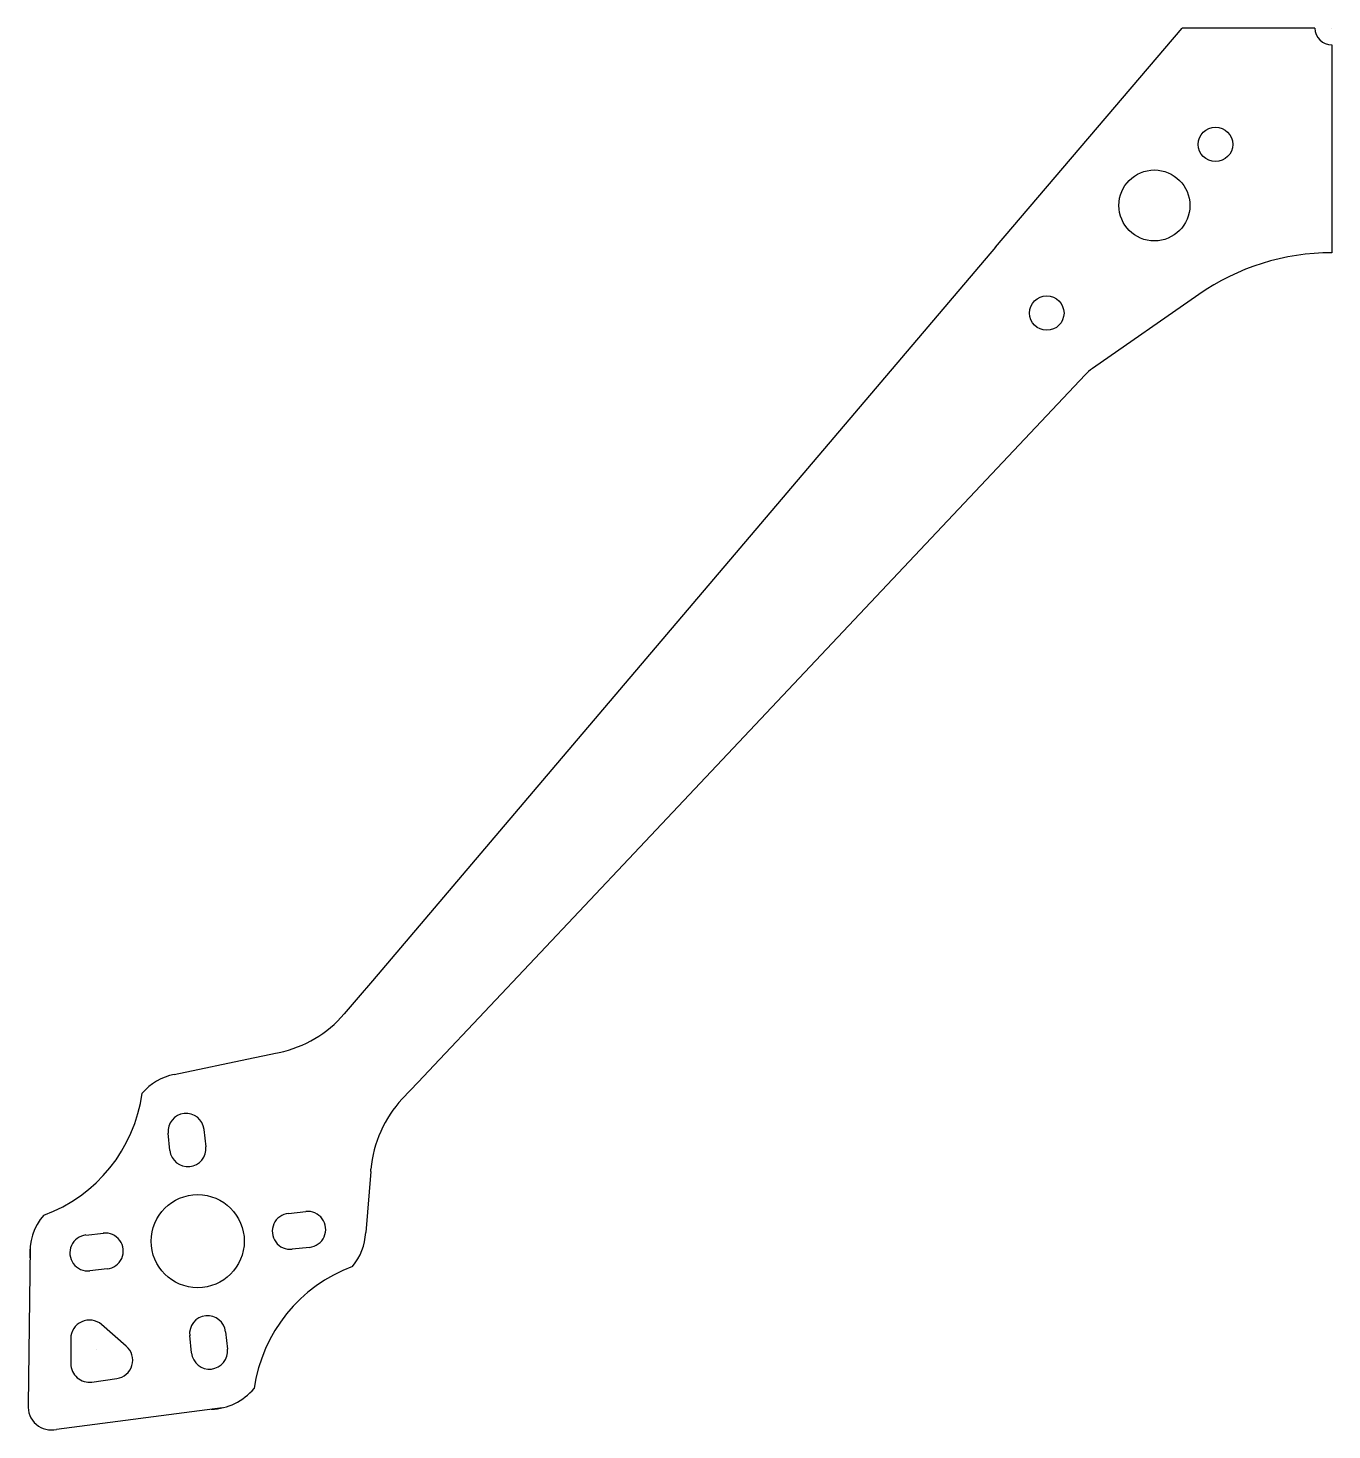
# Model space of a CAD drawing. Header units: millimetres. Extents: x -112 to 0, y -121 to 0.
import ezdxf

# ---------------------------------------------------------------- set-up
doc = ezdxf.new("R2010")
doc.units = ezdxf.units.MM
doc.layers.get('0').update_dxf_attribs({"linetype": 'CONTINUOUS'})

msp = doc.modelspace()

# ---------------------------------------------------------------- linework, layer by layer
for p, q in [((-28.9, -18.84), (-12.87, 0)), ((-1.45, 0), (-12.87, 0)), ((0.01, 0), (0.01, 0)), ((0, -1.45), (0, -19.31)), ((-28.9, -18.84), (-67.05, -63.73)), ((-11.42, -22.9), (-20.58, -29.27)), ((-21.21, -29.81), (-59.97, -70.92)), ((-67.05, -63.73), (-74.76, -72.81)), ((-59.97, -70.92), (-68.5, -79.97)), ((-74.76, -72.81), (-82.47, -81.89)), ((-68.5, -79.97), (-77.17, -89.16)), ((-82.47, -81.89), (-83.69, -83.32)), ((-83.69, -83.32), (-84.9, -84.74)), ((-99.51, -89.94), (-92.7, -88.52)), ((-92.7, -88.52), (-91.74, -88.32)), ((-91.74, -88.32), (-90.78, -88.12)), ((-90.78, -88.12), (-90.63, -88.09)), ((-90.63, -88.09), (-90.48, -88.06)), ((-77.17, -89.16), (-78.53, -90.6)), ((-78.53, -90.6), (-79.9, -92.05)), ((-99.87, -96.49), (-100.03, -95)), ((-96.94, -94.67), (-96.78, -96.16)), ((-82.6, -98.29), (-83.04, -103.54)), ((-82.6, -98.21), (-82.59, -98.12)), ((-82.6, -98.29), (-82.6, -98.21)), ((-82.59, -98.1), (-82.59, -98.09)), ((-82.59, -98.12), (-82.59, -98.1)), ((-89.69, -101.89), (-88.19, -101.73)), ((-107.09, -103.75), (-105.59, -103.59)), ((-111.89, -104.76), (-112.06, -118.35)), ((-87.86, -104.81), (-89.36, -104.97)), ((-105.27, -106.67), (-106.76, -106.83)), ((-95.08, -112.07), (-94.92, -113.56)), ((-98.01, -113.89), (-98.17, -112.4)), ((-106.15, -113.56), (-106.15, -113.56)), ((-95.34, -118.6), (-109.61, -120.46))]:
    msp.add_line(p, q)
msp.add_lwpolyline([(-108.39, -112.66), (-108.39, -114.81, 0.455726), (-106.57, -116.39), (-104.44, -116.09, 0.643222), (-103.62, -113.3), (-105.74, -111.45, 0.643222)], format="xyb", close=True)
for centre, radius in [((-10, -10), 1.48), ((-15.25, -15.25), 3.05), ((-24.5, -24.5), 1.48), ((-97.48, -104.28), 4)]:
    msp.add_circle(centre, radius)
for centre, radius, start, end in [((0, 0), 1.45, 180, 270), ((0, -39.31), 20, 89.9999, 124.8353), ((-18.3, -32.55), 4, 124.8353, 136.6828), ((-92.52, -78.27), 10, 281.7832, 319.6459), ((-98.48, -94.84), 5, 101.7832, 139.0728), ((-115.15, -89.81), 13.01, 289.9212, 352.2705), ((-72.62, -98.91), 10, 136.6828, 175.2899), ((-98.48, -94.84), 1.55, 6.1, 186.1), ((-98.33, -96.33), 1.55, -173.9, 6.1), ((-106.92, -105.29), 5, 139.4164, 184.6957), ((-89.52, -103.43), 1.55, 96.1, 276.1), ((-88.03, -103.27), 1.55, -83.9, 96.1), ((-105.43, -105.13), 1.55, -83.9, 96.1), ((-88.03, -103.27), 5, 320.4421, 356.909), ((-106.92, -105.29), 1.55, 96.1, 276.1), ((-79.56, -118.83), 13.21, 110.4545, 171.7418), ((-96.63, -112.24), 1.55, 6.1, 186.1), ((-96.47, -113.73), 1.55, -173.9, 6.1), ((-96.47, -113.73), 5, 271.7771, 320.096), ((-110.06, -118.51), 2, 175.3427, 283.0453)]:
    msp.add_arc(centre, radius, start, end)

doc.saveas('drawing.dxf')
